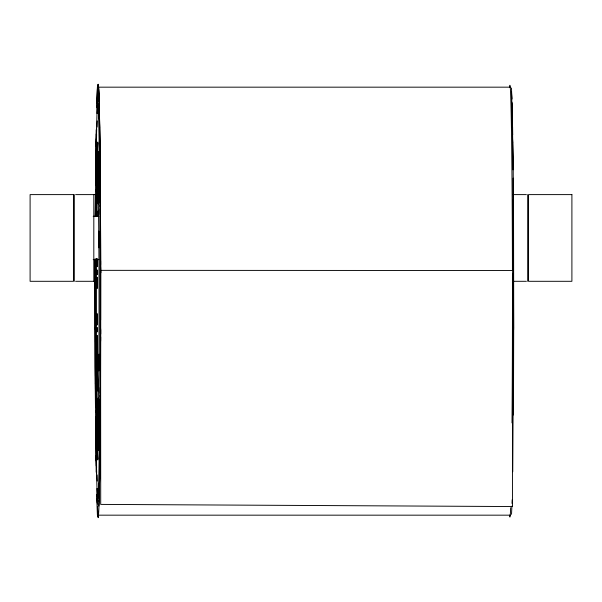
<?xml version="1.0" encoding="UTF-8"?>
<svg xmlns="http://www.w3.org/2000/svg" width="602" height="602" viewBox="0 0 602 602"><rect width="100%" height="100%" fill="white"/><g stroke="black" fill="none" stroke-linecap="round" stroke-linejoin="round"><path stroke-width="0.9" d="M100.557 374.956L100.542 383.933A216.72 2.566 -90 0 1 99.149 501.225L99.142 501.391A216.72 2.566 90 0 0 100.534 384.106L100.7 329.174M100.602 341.477L100.609 336.811M100.617 334.012L100.624 330.28M100.639 320.023L100.715 270.343L512.881 270.509L512.445 280.502L512.445 506.545L100.715 504.401L100.542 218.067A216.72 2.566 90 0 0 97.833 86.131L97.825 86.304A216.72 2.566 -90 0 1 100.707 272.879M512.851 287.711L512.866 277.484M94.913 259.169L94.988 366.829L96.094 459.92M95.251 258.747L95.297 328.143M95.387 259.312L95.417 342.154M100.624 340.649L100.624 336.909M100.647 334.223L100.654 328.602M513.205 349.393L513.273 273.338M513.258 373.059L513.333 324.884M513.559 327.405L512.753 471.72M513.551 383.436L513.687 328.775M95.116 216.66L96.094 142.08M95.394 216.524L95.417 212.769M95.62 182.737L95.71 169.598M96.019 199.089L96.049 194.408M96.064 201.76L96.087 195.063M96.162 216.291L96.99 147.776M96.185 216.607L96.26 205.402M513.205 380.449L513.235 372.382M513.205 383.986L513.273 373.729M513.205 415.041L513.423 276.416M95.726 170.667L96.185 129.761M95.786 174.392L96.027 150.583M96.117 146.301L96.222 133.922M95.876 180.246L96.011 159.951M96.275 146.452L96.267 138.776M95.936 182.504L96.079 173.933M96.117 167.491L96.177 165.603M96.072 184.739L96.094 182.91M96.132 179.253L96.117 173.263M96.275 167.348L96.215 165.016M96.079 191.594L96.147 189.517M96.154 185.017L96.222 183.031M96.192 179.471L96.29 173.737M96.335 167.476L96.388 165.287M96.147 191.549L96.169 189.713M96.222 185.13L96.245 183.301M96.305 178.719L96.365 173.218M96.44 166.807L96.463 164.971M96.282 206.471L96.591 175.016M96.365 211.829L96.651 181.3M96.41 215.049L96.711 187.583M97.057 197.358L97.125 186.191M98.48 405.176L97.644 459.1M96.621 154.405L96.764 149.529M96.606 176.409L97.02 154.285M96.621 177.808L97.494 147.046M97.027 166.009L97.215 153.736M96.719 188.983L97.088 168.929L97.516 159.267L97.96 159.267M96.749 192.474L97.103 172.18M96.787 195.966L97.133 177.063M96.817 199.465L97.223 181.691M96.854 203.657L97.231 185.296M98.615 397.651L97.93 423.522M98.427 412.897L97.938 431.386M98.593 409.849L98.653 401.843M98.435 419.549L97.945 433.131M98.638 409.473L98.698 406.726M98.382 432.259L98.419 430.407M98.465 444.351L98.51 439.987M98.547 438.151L98.645 433.568M96.764 101.587L97.404 87.004M96.771 103.198L97.404 88.735M97.027 155.91L97.494 143.554M97.057 161.607L97.501 151.411M97.072 165.67L97.509 155.775M97.562 158.108L97.81 152.479M97.652 157.897L97.817 154.195M97.554 166.415L97.945 157.521L98.397 157.521L98.261 160.192M97.17 186.01L97.547 177.605M97.185 187.636L97.547 179.351M97.2 190.894L97.554 182.842L98.788 182.842M97.208 192.52L97.554 184.588L98.352 184.588M97.223 195.77L97.562 188.08L98.781 188.08M97.659 186.718L97.817 183.031M97.622 189.261L97.787 185.634M97.9 182.91L97.983 181.097M97.637 192.52L97.833 188.11M97.644 194.145L97.84 189.803M97.915 188.065L97.991 186.334L98.856 186.334M98.337 182.91L98.419 181.097M98.359 191.504L98.435 189.826M97.84 216.043L98.028 211.648A90.127 1.069 90 0 1 98.427 213.522M98.419 387.816L98.299 390.525A90.127 1.069 -90 0 1 97.178 335.66M98.246 405.417L97.562 413.047M98.261 408.668L97.554 416.539M98.276 410.293L97.923 418.285L98.352 418.285L98.435 416.509M97.923 421.776L98.292 413.551M97.93 427.021L98.314 418.428M98.435 418.232L97.983 420.03M97.945 435.75L98.352 426.562M97.96 441.86L98.374 430.633M97.96 445.352L98.397 435.509M97.968 449.717L98.419 439.58M98.126 450.605L98.435 443.644M511.534 514.304L511.896 506.131M512.016 503.407L512.174 499.773M97.629 90.149A214.598 2.536 -90 0 1 97.833 87.17L510.233 87.17M97.945 158.394L98.818 158.394M97.516 160.14L98.389 160.14M97.516 161.012L98.389 161.012M97.983 181.97L98.419 181.97L98.435 183.768M97.991 187.207L98.427 187.207M97.562 188.953L98.246 196.583M75.611 194.612L95.334 194.612M513.243 194.612L526.389 194.612M93.19 216.284L98.833 216.284M93.19 259.628L98.833 259.628M75.611 281.3L95.334 281.3M513.243 281.3L526.389 281.3M98.781 413.92L97.562 413.92L97.223 406.23M97.991 414.793L98.427 414.793M98.856 415.666L97.991 415.666L97.644 407.855M97.554 417.412L98.352 417.412M98.788 419.158L97.554 419.158L97.208 409.48M97.516 440.988L98.389 440.988M97.516 441.86L98.389 441.86M97.96 442.733L97.516 442.733L97.088 433.071L96.734 411.617M97.945 443.606L98.818 443.606M97.833 515.169L510.233 515.169M511.534 88.035L513.22 170.306L513.611 327.97M511.527 91.504L511.843 98.645M512.001 102.22L512.49 123.831M511.527 93.235L511.798 99.435M511.993 103.868L512.151 107.404M98.126 151.395L98.51 162.013M97.968 152.283L98.419 162.42M97.96 156.648L98.397 166.491M97.96 160.14L98.419 171.593M97.953 161.885L98.374 171.367M97.945 166.25L98.352 175.438M97.945 168.869L98.427 184.024M97.938 170.614L98.329 179.501M97.93 174.979L98.63 202.957M98.435 185.491L98.352 183.715L97.923 183.715L98.261 193.332M97.93 178.478L98.615 204.349M98.359 410.496L98.435 412.174M98.337 419.09L98.419 420.903M97.622 412.739L97.787 416.366M97.9 419.09L97.983 420.903M97.659 415.282L97.817 418.969M97.185 414.364L97.547 424.395M98.261 441.808L98.382 444.479L97.945 444.479L97.554 435.585M97.652 444.103L97.817 447.805M97.562 443.892L97.81 449.521M97.072 436.33L97.509 446.225M97.057 440.393L97.501 450.589M97.035 444.464L97.494 454.954M97.027 446.09L97.494 456.7M97.494 458.446L96.621 424.192M96.771 498.802L97.404 514.996M511.753 124.283L511.828 126.864M512.595 126.954L512.716 134.78M512.129 111.445L512.377 123.463M512.603 134.555L513.054 169.689M512.114 115.486L512.287 123.922M512.611 139.845L512.641 143.11M98.465 157.649L98.585 161.66M98.593 164.135L98.72 168.214M98.547 163.849L98.645 168.432M97.644 142.9L98.48 196.824M98.593 192.151L98.683 196.666M96.854 398.343L97.231 416.704M96.839 399.743L97.223 420.309M96.787 406.034L97.14 423.311M96.771 407.426L97.118 427.375M97.027 435.991L97.231 445.969M96.967 436.292L97.215 448.264M96.99 454.224L95.921 364.466M96.621 447.595L96.764 452.471M512.648 141.718L512.957 169.772M97.057 404.642L97.125 415.809M96.41 386.951L96.719 413.017M96.395 388.027L96.681 417.209M96.32 392.85L96.606 425.591M96.591 426.984L96.019 361.095M96.079 410.406L96.147 412.483M96.222 416.87L96.222 418.969M96.222 422.619L96.365 428.782M96.41 434.704L96.463 437.029M96.049 410.541L96.072 412.385M96.124 416.998L96.094 419.09M96.192 422.529L96.2 428.24M96.335 434.524L96.297 436.48M95.936 419.496L96.117 428.737M96.117 434.509L96.215 436.984M95.876 421.754L96.019 438.783M96.275 455.548L96.282 461.14M95.816 425.479L96.019 447.271M96.117 455.699L96.237 466.001M95.763 429.203L96.185 472.239M513.205 178.147L513.536 275.167M513.205 199.593L513.378 224.922M513.205 218.353L513.235 229.949M95.868 375.558L95.914 378.726M96.064 400.24L96.049 407.592M95.394 382.932L95.417 389.231M95.643 419.233L95.71 432.402M513.551 218.902L513.724 329.226M513.273 228.609L513.386 276.875M513.205 237.248L513.333 277.454M95.342 327.691L95.417 376.002M95.229 328.948L95.379 383.602M527.691 194.596L527.691 281.284M513.408 276.649L513.408 325.69M100.662 328.715L100.662 273.285A212.348 2.513 90 0 0 100.654 267.536M95.206 272.826L95.206 329.174M93.814 194.619L93.814 281.3M74.309 194.619L74.309 281.3M509.57 87.17A215.847 2.551 90 0 1 512.43 270.125M512.437 276.702A215.847 2.551 90 0 1 512.009 422.935M510.647 507.712A215.847 2.551 90 0 1 509.57 515.169M97.833 87.17A215.847 2.551 90 0 1 100.692 272.992M100.241 426.494A215.847 2.551 90 0 1 99.142 500.586A214.598 2.536 90 0 1 97.84 514.996A215.847 2.551 -90 0 1 97.629 511.993M97.155 331.281A90.127 1.069 -90 0 1 97.148 327.684M97.133 324.952A90.127 1.069 -90 0 1 97.11 313.86M97.11 288.478A90.127 1.069 -90 0 1 97.133 277.387M97.148 274.655A90.127 1.069 -90 0 1 97.163 270.17M97.178 266.678A90.127 1.069 -90 0 1 97.223 258.935M96.922 215.727A109.496 1.294 -90 0 1 98.969 266.438A109.496 1.294 -90 0 1 97.69 410.421A109.496 1.294 -90 0 1 96.538 259.101M98.502 511.534A212.348 2.513 90 0 1 97.524 506.109M97.441 504.19A212.348 2.513 90 0 1 97.366 502.06M97.283 499.72A212.348 2.513 90 0 1 96.99 488.508M96.613 467.859A212.348 2.513 90 0 1 96.47 457.588M96.47 144.412A212.348 2.513 90 0 1 96.613 134.141M96.99 113.492A212.348 2.513 90 0 1 97.283 102.28M97.366 99.94A212.348 2.513 90 0 1 97.441 97.81M97.524 95.891A212.348 2.513 90 0 1 98.502 90.466M98.818 95.891A212.348 2.513 90 0 1 99.021 101.083M99.443 118.037A212.348 2.513 90 0 1 99.631 128.158M100.052 160.538A212.348 2.513 90 0 1 100.218 177.703M100.233 179.449A212.348 2.513 90 0 1 100.248 181.202M100.639 260.832A212.348 2.513 90 0 1 100.647 264.662M100.248 420.798A212.348 2.513 90 0 1 100.233 422.551M100.218 424.297A212.348 2.513 90 0 1 100.052 441.462M99.631 473.842A212.348 2.513 90 0 1 99.443 483.963M99.021 500.917A212.348 2.513 90 0 1 98.818 506.109M97.268 502.994A215.847 2.551 -90 0 1 97.035 494.197M96.613 472.239A215.847 2.551 -90 0 1 96.425 458.679M96.425 143.321A215.847 2.551 -90 0 1 96.613 129.761M97.035 107.803A215.847 2.551 -90 0 1 97.193 101.587A214.598 2.536 -90 0 1 97.268 99.044M98.307 390.352A90.127 1.069 90 0 1 97.185 335.487M97.17 331.995A90.127 1.069 90 0 1 97.155 327.518M97.14 324.787A90.127 1.069 90 0 1 97.118 313.687M97.118 288.313A90.127 1.069 90 0 1 97.14 277.213M97.155 274.482A90.127 1.069 90 0 1 97.17 270.005M97.185 266.513A90.127 1.069 90 0 1 97.231 258.77M98.841 231.115A90.127 1.069 90 0 1 99.029 247.836M99.029 354.164A90.127 1.069 90 0 1 98.841 370.885M97.84 459.13A160.561 1.896 -90 0 1 97.562 453.028M97.215 439.588A160.561 1.896 -90 0 1 97.012 428.383M96.613 392.692A160.561 1.896 -90 0 1 96.425 364.413M96.561 215.614A160.561 1.896 -90 0 1 96.613 209.308M97.012 173.617A160.561 1.896 -90 0 1 97.215 162.412M97.562 148.972A160.561 1.896 -90 0 1 97.84 142.87M96.29 145.94A197.486 2.333 90 0 1 99.45 166.935A197.486 2.333 90 0 1 99.45 435.065A197.486 2.333 90 0 1 96.29 456.06M96.057 438.264A197.486 2.333 90 0 1 96.034 436.337M96.004 433.402A197.486 2.333 90 0 1 95.868 419.519M95.868 182.481A197.486 2.333 90 0 1 96.004 168.598M96.034 165.663A197.486 2.333 90 0 1 96.057 163.736M98.502 515.869A216.72 2.566 90 0 1 97.592 512.069M97.193 501.225A216.72 2.566 90 0 1 97.012 494.37M96.613 472.939A216.72 2.566 90 0 1 96.418 459.318M96.418 142.682A216.72 2.566 90 0 1 96.613 129.061M97.012 107.63A216.72 2.566 90 0 1 97.193 100.775M97.84 460.003A161.441 1.911 -90 0 1 97.516 452.696M97.208 440.348A161.441 1.911 -90 0 1 97.005 429.083M96.621 394.957A161.441 1.911 -90 0 1 96.41 363.774M96.546 216.065A161.441 1.911 -90 0 1 96.621 207.043M97.005 172.917A161.441 1.911 -90 0 1 97.208 161.652M97.516 149.304A161.441 1.911 -90 0 1 97.84 141.997M98.472 495.062A195.733 2.318 90 0 1 97.516 488.666M97.268 481.133A195.733 2.318 90 0 1 97.11 474.918M97.11 127.082A195.733 2.318 90 0 1 97.268 120.867M97.516 113.334A195.733 2.318 90 0 1 98.472 106.938M98.826 113.334A195.733 2.318 90 0 1 99.021 118.895M99.443 137.271A195.733 2.318 90 0 1 99.578 145.714M99.593 146.504A195.733 2.318 90 0 1 99.639 149.77M100.06 187.816A195.733 2.318 90 0 1 100.173 203.13M100.188 204.996A195.733 2.318 90 0 1 100.203 206.877M100.21 208.759A195.733 2.318 90 0 1 100.248 214.478M100.248 387.522A195.733 2.318 90 0 1 100.21 393.241M100.203 395.123A195.733 2.318 90 0 1 100.188 397.004M100.173 398.87A195.733 2.318 90 0 1 100.06 414.184M99.639 452.23A195.733 2.318 90 0 1 99.593 455.496M99.578 456.286A195.733 2.318 90 0 1 99.443 464.729M99.021 483.105A195.733 2.318 90 0 1 98.826 488.666M97.81 449.671A151.757 1.798 -90 0 1 97.607 444.983M97.215 429.617A151.757 1.798 -90 0 1 97.027 418.127M96.606 375.475A151.757 1.798 -90 0 1 96.516 360.056M96.501 357.295A151.757 1.798 -90 0 1 96.486 353.698M96.478 350.966A151.757 1.798 -90 0 1 96.425 336.977M96.425 265.023A151.757 1.798 -90 0 1 96.448 258.439M97.027 183.873A151.757 1.798 -90 0 1 97.215 172.383M97.607 157.017A151.757 1.798 -90 0 1 97.81 152.329M73.444 194.612L30.1 194.612L30.1 281.3L73.444 281.3L73.444 194.612M571.9 194.612L528.556 194.612L528.556 281.3L571.9 281.3L571.9 194.612"/></g></svg>
